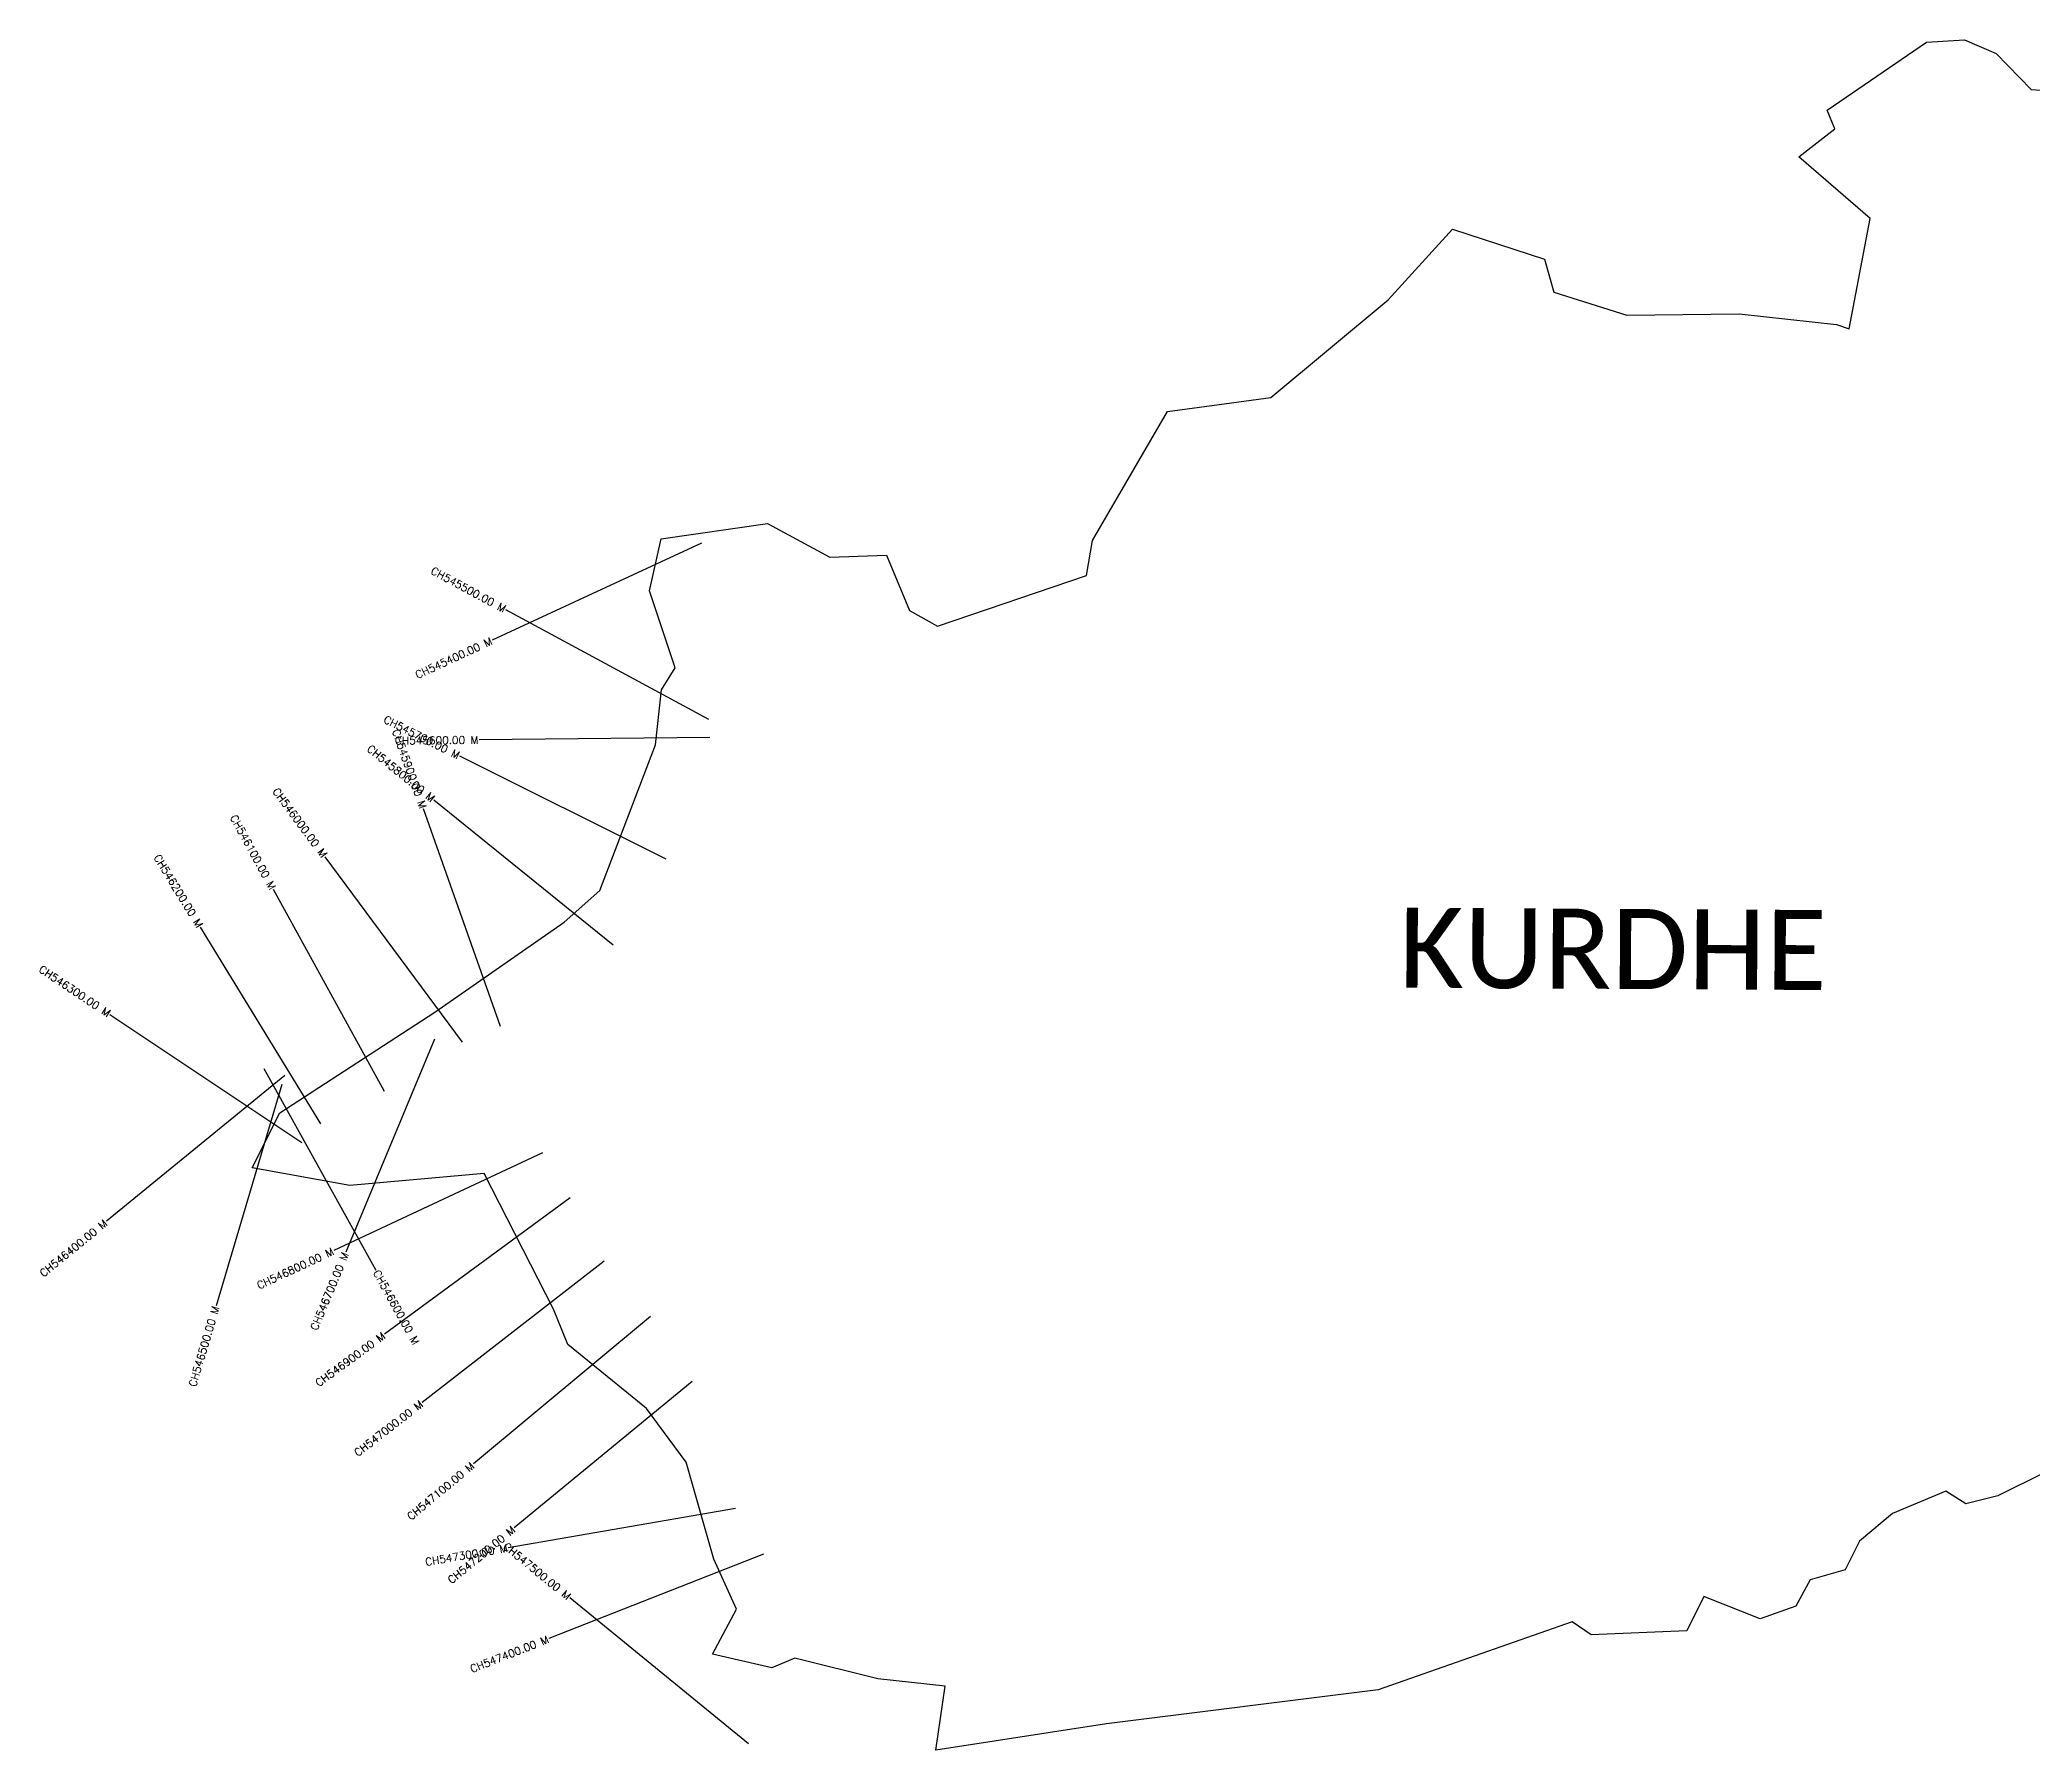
# Model space of a CAD drawing. Header units: metres. Extents: x 317446 to 322630, y 1862300 to 1866015.
# Drawn here: x 317446 to 320038, y 1862320 to 1864545 of the extents above; entities that cross this region are included whole.
import ezdxf
from ezdxf.enums import TextEntityAlignment as Align

# ---------------------------------------------------------------- set-up
doc = ezdxf.new("R2010")
doc.units = ezdxf.units.M
for name, color, linetype in [('CS', 134, 'Continuous'), ('CSMark', 6, 'Continuous'), ('village', 3, 'Continuous'), ('VILLAGE NAME', 250, 'Continuous')]:
    doc.layers.add(name, color=color, linetype=linetype)
doc.styles.get("Standard").update_dxf_attribs({"font": 'simplex.shx'})

msp = doc.modelspace()

# ---------------------------------------------------------------- linework, layer by layer
at = {"layer": 'CS'}
for p, q in [((318306.9, 1863889.8), (318034.6, 1863763.8)), ((318316.2, 1863660.6), (318052.3, 1863803.2)), ((318317.5, 1863637), (318017.5, 1863634.1)), ((318260.7, 1863478.7), (317992.3, 1863612.8)), ((318191.9, 1863366.9), (317958.8, 1863555.7)), ((318045.4, 1863261.4), (317945.3, 1863544.2)), ((317995.7, 1863241), (317817.2, 1863482)), ((317894.2, 1863176.6), (317750, 1863439.6)), ((317811.5, 1863134.5), (317655, 1863390.4)), ((317786.7, 1863110.1), (317537.2, 1863276.6)), ((317959.3, 1863244.9), (317844.1, 1862967.8)), ((317764.8, 1863197.6), (317532.5, 1863007.8)), ((317761, 1863185.6), (317675.4, 1862898)), ((317737.5, 1863206.6), (317883, 1862944.3)), ((318100, 1863097), (317828.3, 1862970)), ((318136.1, 1863038.5), (317894.3, 1862860.9)), ((318180.4, 1862956), (317943.3, 1862772.2)), ((318240.7, 1862884), (318010, 1862692.1)), ((318294.9, 1862799.5), (318063.2, 1862609)), ((318351, 1862634.1), (318055.4, 1862583.1)), ((318387.6, 1862574.6), (318108.4, 1862464.9)), ((318367.9, 1862328), (318135.6, 1862517.8))]:
    msp.add_line(p, q, dxfattribs=at)
at = {"layer": 'village', "color": 6}
msp.add_polyline3d([(320118.3, 1862712.6, 0), (319993.5, 1862650.6, 0), (319951.7, 1862640.2, 0), (319925.8, 1862656.6, 0), (319856.6, 1862627.7, 0), (319813.4, 1862591.6, 0), (319794.8, 1862554.2, 0), (319749.4, 1862541.4, 0), (319730.6, 1862507.3, 0), (319684.3, 1862490.5, 0), (319611.1, 1862519.8, 0), (319588.7, 1862474.9, 0), (319464.6, 1862470, 0), (319439.9, 1862486.8, 0), (319187.3, 1862398.3, 0), (318833.7, 1862353.9, 0), (318611.8, 1862319.8, 0), (318624, 1862402.9, 0), (318536.5, 1862412.7, 0), (318428.1, 1862439.4, 0), (318398.4, 1862426.8, 0), (318321.2, 1862444.9, 0), (318352.3, 1862503.4, 0), (318323, 1862568.2, 0), (318286.9, 1862694.3, 0), (318235.4, 1862764.3, 0), (318132.9, 1862847.5, 0), (318114.3, 1862893.4, 0), (318023.9, 1863070, 0), (317849.3, 1863054.6, 0), (317722.1, 1863077.4, 0), (317758.1, 1863149.1, 0), (317960, 1863279.9, 0), (318128.2, 1863397.1, 0), (318174.7, 1863438, 0), (318247.1, 1863627.6, 0), (318254.7, 1863699.3, 0), (318272.6, 1863727.9, 0), (318239.4, 1863828, 0), (318254.3, 1863895.5, 0), (318392.7, 1863915.7, 0), (318473.9, 1863872, 0), (318547.6, 1863874.4, 0), (318577.7, 1863802.3, 0), (318613.8, 1863782.1, 0), (318807.9, 1863848, 0), (318815.5, 1863893.6, 0), (318913.4, 1864061.3, 0), (319047.6, 1864079.4, 0), (319200.4, 1864206.4, 0), (319283.8, 1864298.6, 0), (319403.6, 1864259.5, 0), (319416, 1864216.7, 0), (319511, 1864186.8, 0), (319656.8, 1864188.2, 0), (319783.6, 1864174.4, 0), (319800.3, 1864168.8, 0), (319827.4, 1864312.3, 0), (319734.8, 1864392.6, 0), (319781.3, 1864429.2, 0), (319771.5, 1864453.1, 0), (319900.8, 1864541.7, 0), (319950.3, 1864544.8, 0), (319991.3, 1864527.1, 0), (320036.8, 1864480.3, 0), (320108.1, 1864475.2, 0)], dxfattribs=at)

# ---------------------------------------------------------------- texts
at = {"layer": 'CSMark'}
for s, rotation, p in [('CH545500.00 M', 331.6101, (318051.4, 1863803.7)), ('CH545400.00 M', 24.8259, (318033.7, 1863763.4)), ('CH545700.00 M', 333.4473, (317991.4, 1863613.2)), ('CH545800.00 M', 320.994, (317958, 1863556.3)), ('CH545900.00 M', 289.4975, (317945, 1863545.2)), ('CH545600.00 M', 0.542, (318016.5, 1863634.1)), ('CH546000.00 M', 306.5278, (317816.6, 1863482.8)), ('CH546100.00 M', 298.7419, (317749.5, 1863440.5)), ('CH546200.00 M', 301.4401, (317654.5, 1863391.3)), ('CH546300.00 M', 326.2854, (317536.4, 1863277.2)), ('CH546400.00 M', 39.2618, (317531.7, 1863007.1)), ('CH546800.00 M', 25.0552, (317827.4, 1862969.5)), ('CH546700.00 M', 67.426, (317843.8, 1862966.9)), ('CH546500.00 M', 73.4208, (317675.1, 1862897.1)), ('CH546900.00 M', 36.3005, (317893.5, 1862860.3)), ('CH547000.00 M', 37.7749, (317942.5, 1862771.6)), ('CH547100.00 M', 39.7513, (318009.2, 1862691.5)), ('CH547200.00 M', 39.4192, (318062.4, 1862608.3)), ('CH547500.00 M', 320.7494, (318134.8, 1862518.4)), ('CH547300.00 M', 9.7966, (318054.4, 1862582.9)), ('CH547400.00 M', 21.436, (318107.4, 1862464.6))]:
    msp.add_text(s, height=10, rotation=rotation, dxfattribs=at).set_placement(p, align=Align.MIDDLE_RIGHT)
msp.add_text('CH546600.00 M', height=10, rotation=299.0128, dxfattribs=at).set_placement((317883.5, 1862943.4), align=Align.MIDDLE_LEFT)
at = {"layer": 'VILLAGE NAME', "insert": (319214.8, 1863415.8), "char_height": 104.042, "attachment_point": 1, "rotation": 359.6762}
msp.add_mtext_dynamic_manual_height_columns('{\\fCalibri|b0|i0|c0|p34;KURDHE}', width=108.17, gutter_width=520.2, heights=[0], dxfattribs=at)

doc.saveas('drawing.dxf')
